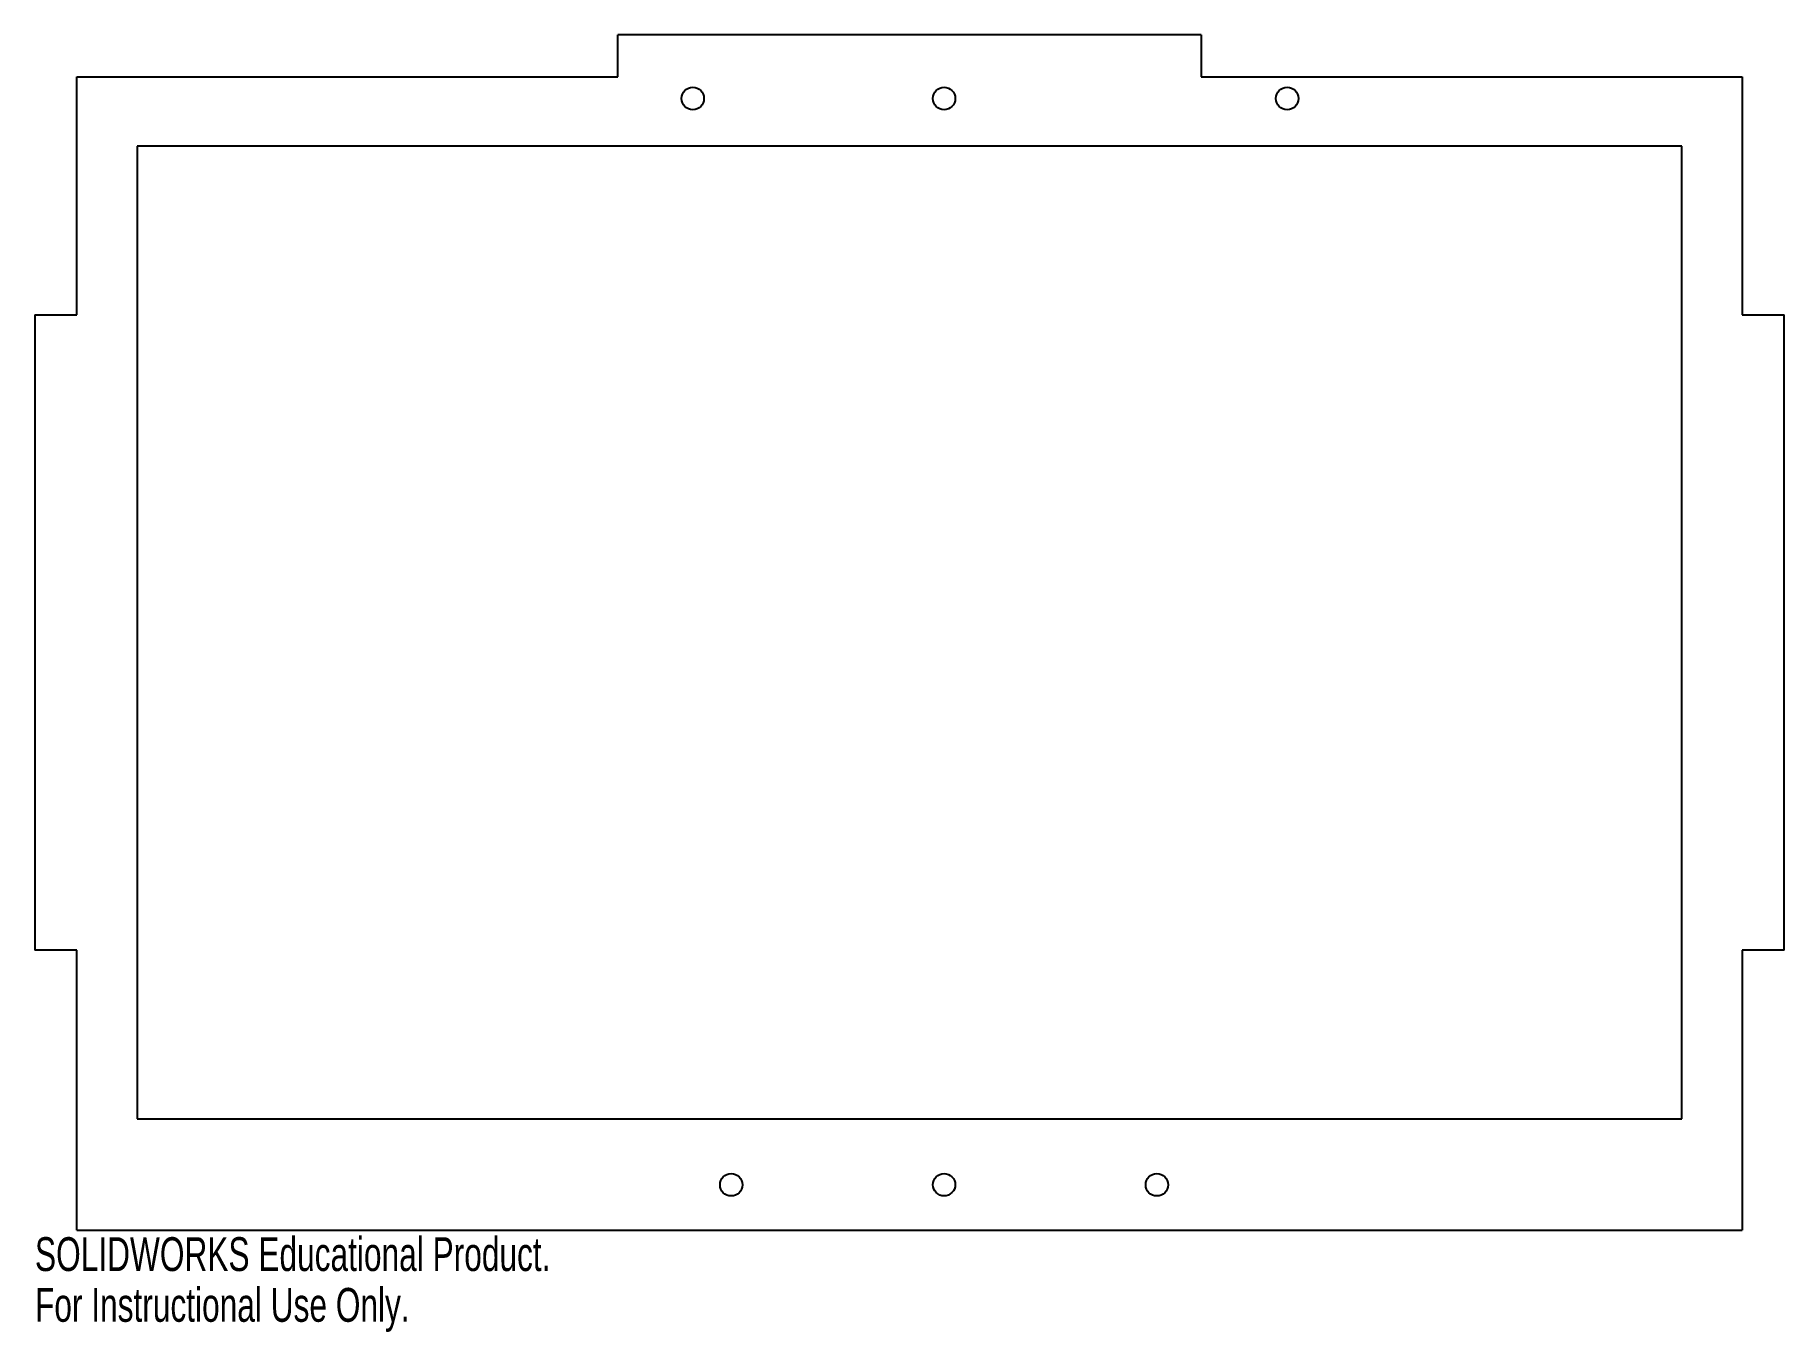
# Model space of a CAD drawing. Header units: millimetres. Extents: x 125 to 375, y 63 to 249.
import ezdxf

# ---------------------------------------------------------------- set-up
doc = ezdxf.new("R2010")
doc.units = ezdxf.units.MM
doc.styles.add('SLDTEXTSTYLE0', font='TXT', dxfattribs={"width": 0.7})

msp = doc.modelspace()

# ---------------------------------------------------------------- linework, layer by layer
at = {"color": 7, "linetype": 'Continuous', "lineweight": 25}
for p, q in [((291.67, 248.57), (208.33, 248.57)), ((208.33, 242.57), (208.33, 248.57)), ((291.67, 248.57), (291.67, 242.57)), ((131, 242.57), (208.33, 242.57)), ((131, 208.57), (131, 242.57)), ((291.67, 242.57), (369, 242.57)), ((369, 242.57), (369, 208.57)), ((139.62, 232.69), (139.62, 93.69)), ((360.38, 232.69), (139.62, 232.69)), ((360.38, 93.69), (360.38, 232.69)), ((125, 208.57), (131, 208.57)), ((125, 208.57), (125, 117.82)), ((369, 208.57), (375, 208.57)), ((375, 117.82), (375, 208.57)), ((131, 117.82), (125, 117.82)), ((131, 77.82), (131, 117.82)), ((369, 117.82), (369, 77.82)), ((375, 117.82), (369, 117.82)), ((139.62, 93.69), (360.38, 93.69)), ((131, 77.82), (369, 77.82))]:
    msp.add_line(p, q, dxfattribs=at)
for centre in [(219.02, 239.49), (254.94, 239.49), (303.98, 239.49), (224.52, 84.29), (254.94, 84.3), (285.36, 84.29)]:
    msp.add_circle(centre, 1.6, dxfattribs=at)

# ---------------------------------------------------------------- texts
at = {"color": 7, "linetype": 'Continuous', "char_height": 4.8336, "attachment_point": 1, "style": 'SLDTEXTSTYLE0'}
for s, insert in [('SOLIDWORKS Educational Product.', (125, 76.8)), ('For Instructional Use Only.', (125, 69.55))]:
    msp.add_mtext(s, dxfattribs=dict(at, insert=insert))

doc.saveas('drawing.dxf')
